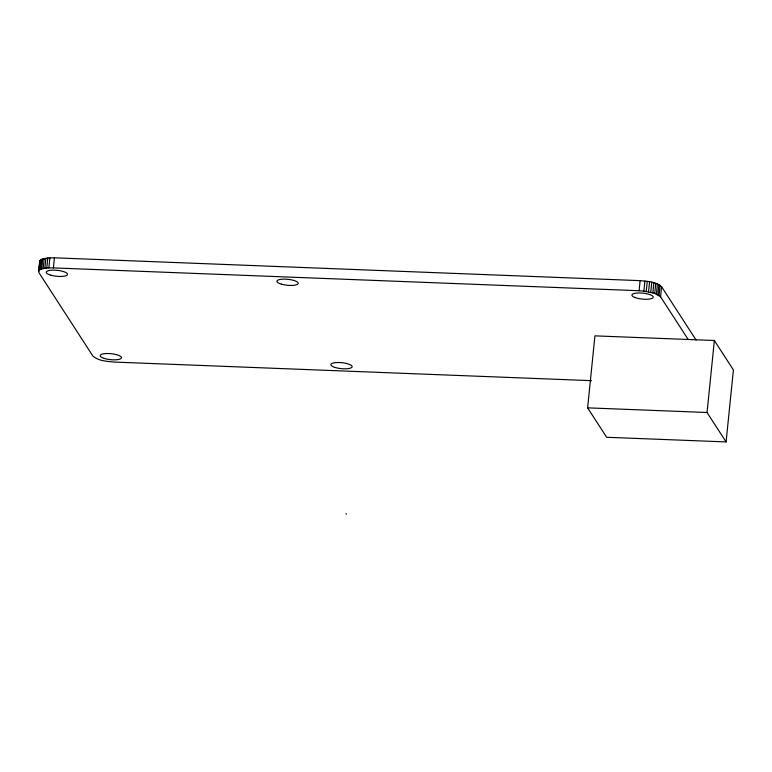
<?xml version="1.0" encoding="UTF-8"?>
<svg xmlns="http://www.w3.org/2000/svg" width="772" height="772" viewBox="0 0 772 772"><rect width="100%" height="100%" fill="white"/><g stroke="black" fill="none" stroke-linecap="round" stroke-linejoin="round"><path stroke-width="1.16" d="M591.555 380.664L114.324 362.068C107.047 361.306 98.555 361.132 92.833 355.979L38.889 272.593L39.623 261.148L41.505 259.382L47.796 257.964L54.416 257.819L640.113 280.651C647.39 281.413 655.882 281.577 661.604 286.74L696.045 339.989M38.6 271.223L39.951 260.502M39.459 266.996L39.797 263.638M38.928 270.586L39.555 269.988L40.578 259.913M39.555 269.988L40.482 269.457L41.505 259.382M40.482 269.457L41.698 268.984L42.721 258.909M41.698 268.984L43.164 268.588L44.187 258.514M43.164 268.588L44.863 268.27L45.886 258.195M44.863 268.27L46.774 268.038L47.796 257.964M46.774 268.038L48.858 267.903L49.881 257.829M48.858 267.903L53.393 267.903L54.416 257.819M587.617 407.848L594.932 335.859L714.361 340.51L733.4 369.942L726.085 441.922L606.657 437.27L587.617 407.848L707.046 412.499L726.085 441.922M53.393 267.903L639.091 290.726L640.113 280.651M688.18 339.487L660.581 296.824L654.733 293.389L643.867 291.092L644.89 281.008M646.241 291.401L647.264 281.326M648.557 291.797L649.58 281.722M650.767 292.27L651.79 282.185M652.842 292.8L653.865 282.726M654.733 293.389L655.756 283.314M656.422 294.026L657.445 283.951M657.869 294.701L658.892 284.627M659.056 295.396L660.089 285.322M660.581 296.824L661.604 286.74M707.046 412.499L714.361 340.51M639.091 290.726L643.867 291.092M346.03 513.583L346.416 514.181M281.539 284.202A10.711 2.991 5.8 0 0 298.204 283.507A10.711 2.991 5.8 0 0 282.957 279.146A10.711 2.991 5.8 0 0 281.539 284.202M634.864 297.471A10.711 2.991 5.8 0 0 652.813 297.924A10.711 2.991 5.8 0 0 640.065 292.964A10.711 2.991 5.8 0 0 634.864 297.471M335.251 367.511A10.711 2.991 5.8 0 0 352.119 366.97A10.711 2.991 5.8 0 0 337.152 362.512A10.711 2.991 5.8 0 0 335.251 367.511M104.288 358.44A10.711 2.991 5.8 0 0 121.397 358.073A10.711 2.991 5.8 0 0 106.806 353.518A10.711 2.991 5.8 0 0 104.288 358.44M50.923 275.228A10.711 2.991 5.8 0 0 67.521 274.504A10.711 2.991 5.8 0 0 52.216 270.161A10.711 2.991 5.8 0 0 50.923 275.228"/></g></svg>
